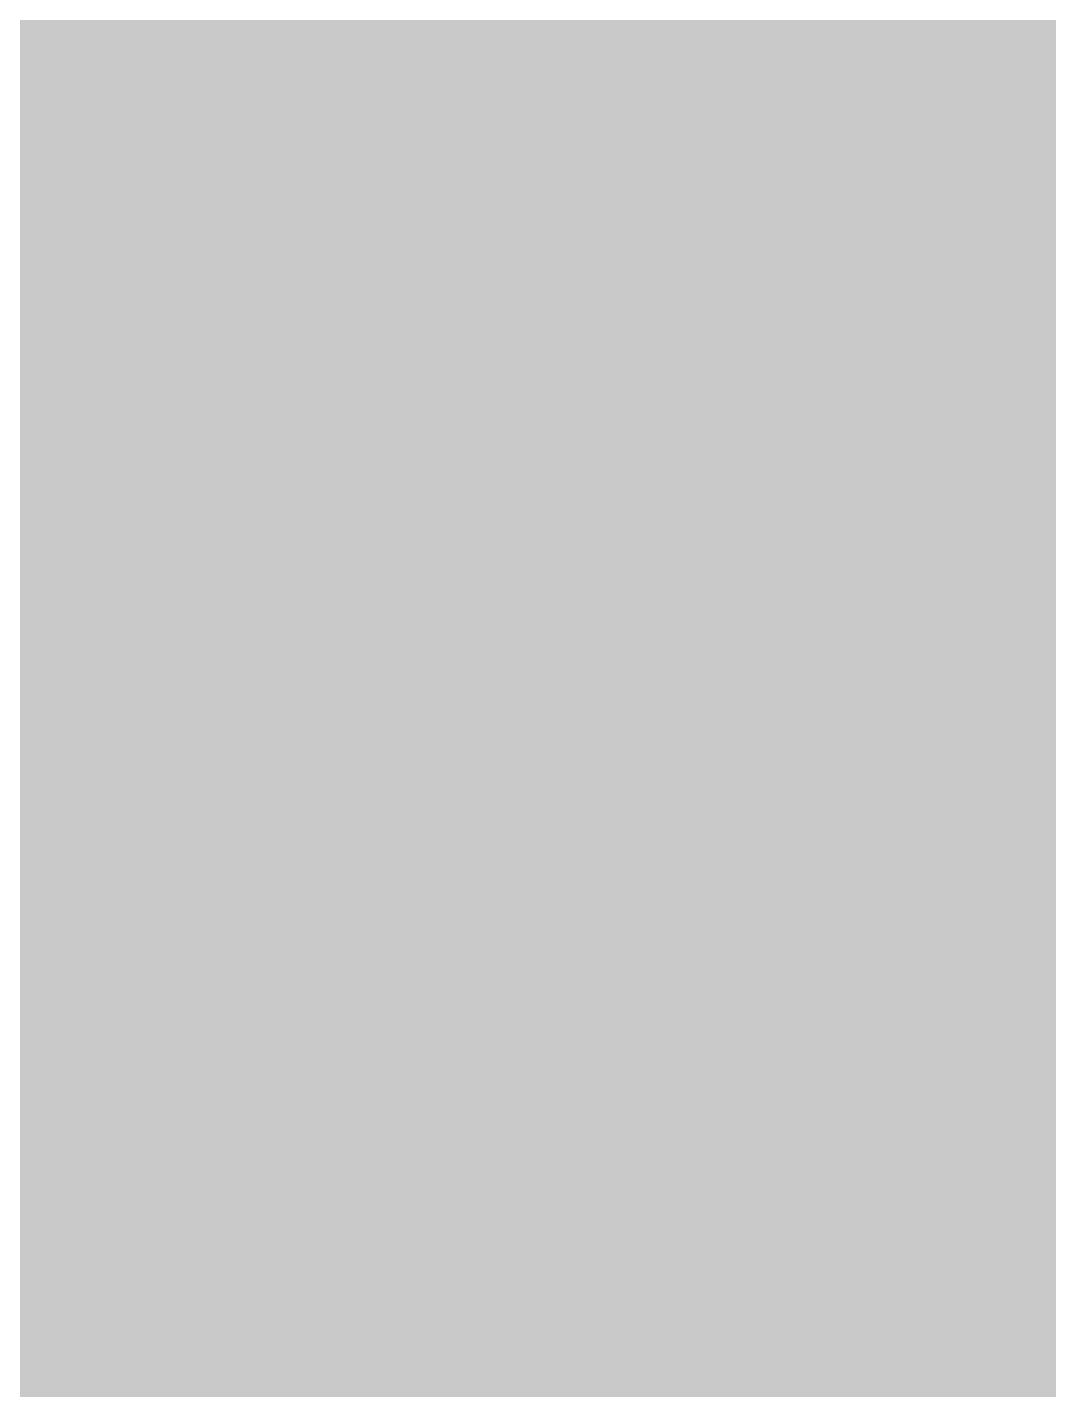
# Model space of a CAD drawing. Header units: inches. Extents: x -2 to 289, y -4 to 187.
# Drawn here: x 120.20724 to 120.23524, y 22.5867 to 22.62404 of the extents above; entities that cross this region are included whole.
import ezdxf

# ---------------------------------------------------------------- set-up
doc = ezdxf.new("R2010")
doc.units = ezdxf.units.IN
for name, color, linetype in [('Bottom Layer', 5, 'Continuous'), ('Drill Drawing', 1, 'Continuous'), ('Layer 1', 16, 'Continuous'), ('Layer 2', 76, 'Continuous'), ('Top Layer', 1, 'Continuous')]:
    doc.layers.add(name, color=color, linetype=linetype)

msp = doc.modelspace()

# ---------------------------------------------------------------- hatches: boundary and pattern name
at = {"layer": 'Bottom Layer'}
h = msp.add_hatch(color=5, dxfattribs=at)
h.paths.add_polyline_path([(121.199839, 25.573987), (121.199841, 25.57399), (121.199857, 25.57399), (121.362175, 25.54097), (121.435099, 25.510764), (121.551931, 25.393932), (121.615159, 25.241283), (121.615157, 25.158672), (121.615162, 19.431038), (121.624189, 19.339354), (121.694359, 19.169951), (121.824013, 19.040297), (121.993416, 18.970127), (122.085097, 18.9611), (127.1905, 18.9611), (132.295857, 18.961097), (132.295862, 18.96109), (132.295864, 18.961092), (132.295885, 18.961092), (132.458871, 18.937524), (132.598018, 18.879889), (132.748068, 18.729838), (132.829275, 18.533786), (132.829272, 18.427682), (132.829277, 13.436597), (132.833128, 13.35817), (132.863725, 13.204332), (132.923747, 13.059423), (133.01089, 12.929006), (133.121801, 12.818097), (133.25222, 12.73096), (133.397132, 12.67094), (133.55097, 12.640348), (133.629395, 12.6365), (137.241062, 12.6365), (137.400071, 12.604869), (137.549852, 12.542827), (137.684655, 12.452756), (137.799293, 12.338119), (137.889364, 12.203316), (137.912074, 12.14849), (137.912074, 6.062116), (137.896178, 6.023742), (137.812661, 5.898746), (137.706362, 5.792447), (137.581366, 5.708929), (137.442481, 5.651401), (137.295039, 5.622074), (130.245335, 5.622074), (130.155853, 5.622072), (129.980324, 5.656986), (129.81498, 5.725472), (129.666177, 5.824901), (129.539627, 5.951451), (129.440198, 6.100255), (129.371712, 6.265598), (129.336797, 6.441128), (129.3368, 6.530609), (129.3368, 12.58569), (129.336803, 12.58569), (129.336797, 12.585692), (129.336795, 12.585715), (129.333417, 12.654524), (129.306556, 12.789553), (129.253872, 12.916748), (129.177385, 13.031221), (129.080034, 13.128572), (128.965561, 13.205059), (128.838366, 13.257743), (128.703337, 13.284601), (128.6345, 13.287982), (123.251562, 13.287985), (123.201079, 13.409854), (123.118143, 13.49279), (123.201079, 13.575726), (123.266088, 13.732665), (123.266088, 13.902535), (123.201079, 14.059474), (123.080963, 14.179591), (123.03538, 14.198473), (123.03538, 14.390924), (123.076873, 14.408112), (123.19699, 14.528229), (123.261999, 14.685167), (123.261999, 14.855038), (123.19699, 15.011977), (123.076873, 15.132093), (122.919934, 15.197102), (122.750064, 15.197102), (122.593125, 15.132093), (122.473009, 15.011977), (122.408, 14.855038), (122.408, 14.685167), (122.473009, 14.528229), (122.593125, 14.408112), (122.638708, 14.38923), (122.638708, 14.196779), (122.597215, 14.179591), (122.477098, 14.059474), (122.412089, 13.902535), (122.412089, 13.732665), (122.477098, 13.575726), (122.560034, 13.49279), (122.477098, 13.409854), (122.426616, 13.287985), (120.104898, 13.287987), (120.005104, 13.287985), (119.82071, 13.364362), (119.67958, 13.50549), (119.603202, 13.689884), (119.603202, 13.789675), (119.603205, 25.191115), (119.603205, 25.267275), (119.661493, 25.407998), (119.769199, 25.515705), (119.909923, 25.573995), (121.199834, 25.573995)])
h.paths.add_polyline_path([(122.737052, 17.851397), (122.567182, 17.851397), (122.410243, 17.786388), (122.290126, 17.666272), (122.225117, 17.509333), (122.225117, 17.339462), (122.290126, 17.182523), (122.410243, 17.062407), (122.567182, 16.997398), (122.737052, 16.997398), (122.893991, 17.062407), (123.014108, 17.182523), (123.079116, 17.339462), (123.079116, 17.509333), (123.014108, 17.666272), (122.893991, 17.786388)], flags=0)
h.paths.add_polyline_path([(125.765291, 15.730499), (125.595421, 15.730499), (125.438482, 15.665491), (125.318365, 15.545374), (125.253356, 15.388435), (125.253356, 15.218565), (125.318365, 15.061626), (125.438482, 14.941509), (125.595421, 14.876501), (125.765291, 14.876501), (125.92223, 14.941509), (126.042346, 15.061626), (126.107355, 15.218565), (126.107355, 15.388435), (126.042346, 15.545374), (125.92223, 15.665491)], flags=0)
h.paths.add_polyline_path([(127.719935, 14.968502), (127.550065, 14.968502), (127.393126, 14.903493), (127.273009, 14.783377), (127.208001, 14.626438), (127.208001, 14.456567), (127.273009, 14.299629), (127.393126, 14.179512), (127.550065, 14.114503), (127.719935, 14.114503), (127.876874, 14.179512), (127.996991, 14.299629), (128.061999, 14.456567), (128.061999, 14.626438), (127.996991, 14.783377), (127.876874, 14.903493)], flags=0)
h = msp.add_hatch(color=5, dxfattribs=at)
edge = h.paths.add_edge_path()
edge.add_arc((120.487156, 22.888834), 0.299999, 0, 360)
at = {"layer": 'Layer 1'}
h = msp.add_hatch(color=16, dxfattribs=at)
edge = h.paths.add_edge_path()
edge.add_arc((120.487156, 22.888834), 0.299999, 0, 360)
at = {"layer": 'Layer 2'}
h = msp.add_hatch(color=76, dxfattribs=at)
edge = h.paths.add_edge_path()
edge.add_arc((120.487156, 22.888834), 0.299999, 0, 360)
at = {"layer": 'Top Layer'}
h = msp.add_hatch(color=1, dxfattribs=at)
edge = h.paths.add_edge_path()
edge.add_line((120.882377, 21.386399), (120.882377, 23.8795))
edge.add_arc((120.562376, 23.879498), 0.320001, 0.00032, 89.99968)
edge.add_line((120.562378, 24.199499), (119.525699, 24.199499))
edge.add_arc((119.525699, 23.9014), 0.298099, 90, 180)
edge.add_line((119.2276, 23.9014), (119.2276, 22.798893))
edge.add_arc((119.562376, 22.798892), 0.334776, 179.99987, 270.00013)
edge.add_line((119.562377, 22.464116), (120.255586, 22.464116))
edge.add_arc((120.255589, 22.157329), 0.306786, -0.00095, 90.00047, ccw=False)
edge.add_line((120.562375, 22.157324), (120.562378, 21.386399))
edge.add_line((120.562378, 21.386399), (120.882377, 21.386399))
h = msp.add_hatch(color=1, dxfattribs=at)
edge = h.paths.add_edge_path()
edge.add_arc((120.487156, 22.888834), 0.299999, 0, 360)

# ---------------------------------------------------------------- linework, layer by layer
at = {"layer": 'Drill Drawing', "const_width": 0.0508}
for points in [[(120.233156, 22.634834), (120.360156, 22.888834)], [(120.233156, 22.634834), (120.487156, 22.761834)]]:
    msp.add_lwpolyline(points, dxfattribs=at)
at = {"layer": 'Drill Drawing', "const_width": 0.0254}
msp.add_lwpolyline([(120.220456, 22.634834, 1), (120.245856, 22.634834, 1)], format="xyb", close=True, dxfattribs=at)
msp.add_lwpolyline([(120.220456, 22.634834, 1), (120.245856, 22.634834, 1)], format="xyb", close=True, dxfattribs=at)

doc.saveas('drawing.dxf')
